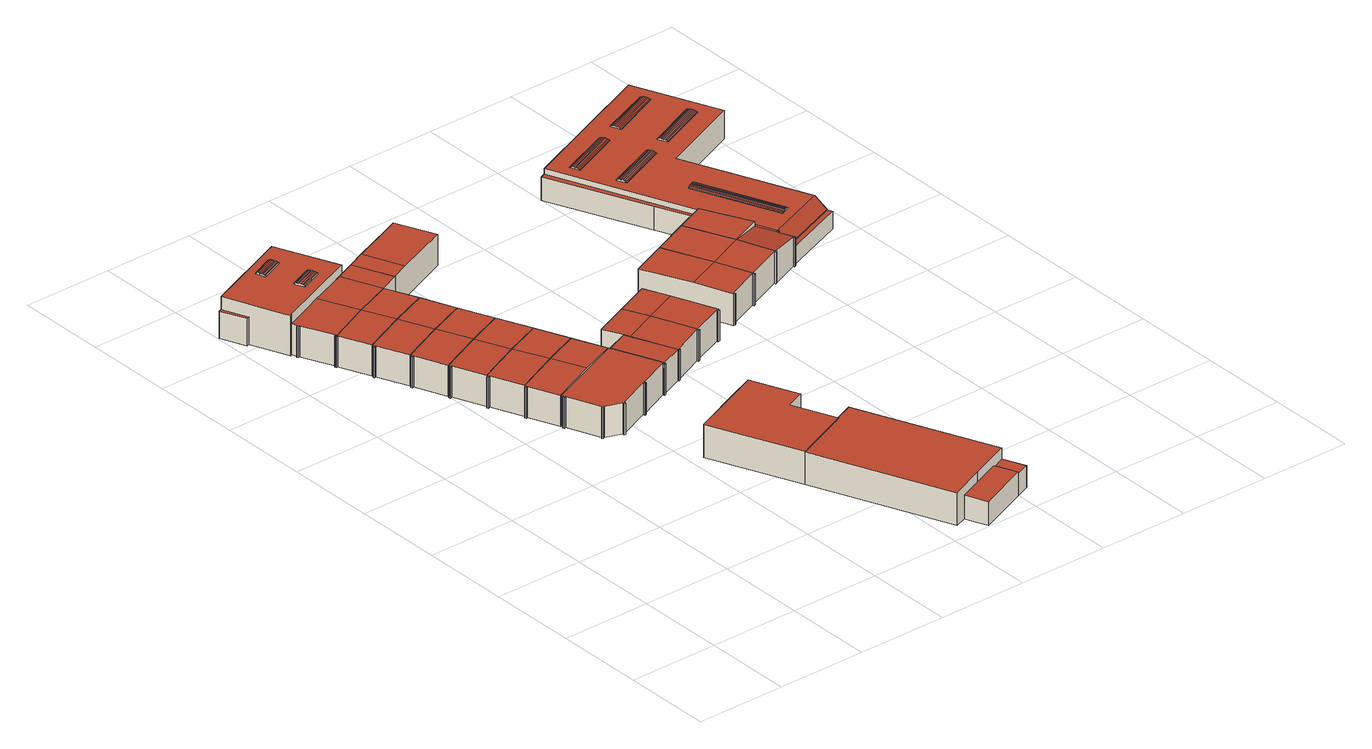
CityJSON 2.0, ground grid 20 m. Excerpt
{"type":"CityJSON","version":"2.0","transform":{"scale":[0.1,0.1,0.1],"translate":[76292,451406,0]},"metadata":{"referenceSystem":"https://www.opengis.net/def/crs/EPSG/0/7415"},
"CityObjects":{
"building1":{"type":"Building","attributes":{"Volume":2925.93,"Dakoppervlakte":321.49,"Muuroppervlakte":706.38,"Vloeroppervlakte":337.28,"hoogte_Z_max_in_m_NAP":9.87,"GEB_DOEL":"kantoorfunctie - overige gebruiksfunctie","dateOfConstruction":"1998-01-01","measuredHeight":9.55},"geometry":[{"type":"Solid","lod":"2","boundaries":[[[[0,1,2,3,4,5,6,7,8,9,10,11,12,13,14,15]],[[16,17,18,19,20,21,22,23]],[[24,25,26,27,28,29],[30,31,32,33],[34,35,36,37,38]],[[39,40,41,42]],[[43,42,41,44]],[[45,43,44,46]],[[46,47,48,45]],[[49,50,51,52]],[[39,50,49,40]],[[51,53,54,52]],[[54,53,55,56]],[[57,58,59,60]],[[61,60,59,62]],[[63,64,61,62]],[[65,64,63,66]],[[67,65,66,68]],[[68,69,70,67]],[[71,72,73,74]],[[58,57,72,71]],[[75,76,77,78,79,80]],[[81,82,83,84]],[[14,13,26,25]],[[13,12,27,26]],[[28,27,12,11,20]],[[53,51,50,39,42,36,35,55]],[[56,55,35,34]],[[41,40,49,52,54,56,34,38,47,46,44]],[[48,47,38,37]],[[43,45,48,37,36,42]],[[74,73,33,32]],[[63,62,59,58,71,74,32,31,69,68,66]],[[70,69,31,30]],[[78,77,76,3,2,1]],[[1,0,79,78]],[[80,5,4,3,76,75]],[[8,7,18,17]],[[7,6,19,18]],[[81,21,16,82]],[[21,20,11,10,9,8,17,16]],[[16,23,83,82]],[[83,23,22,84]],[[81,84,22,21]],[[6,5,80,29,28,20,19]],[[24,29,80,79,0,15,14,25]],[[65,67,70,30,33,73,72,57,60,61,64]]]],"semantics":{"surfaces":[{"type":"GroundSurface"},{"type":"OuterFloorSurface"},{"type":"RoofSurface"},{"type":"WallSurface"}],"values":[[0,1,2,2,2,2,2,2,2,2,2,2,2,2,2,2,2,2,2,2,2,3,3,3,3,3,3,3,3,3,3,3,3,3,3,3,3,3,3,3,3,3,3,3,3]]}}]},
"building2":{"type":"Building","attributes":{"Volume":1042.04,"Dakoppervlakte":148.95,"Muuroppervlakte":384.87,"Vloeroppervlakte":148.93,"hoogte_Z_max_in_m_NAP":7.48,"GEB_DOEL":"industriefunctie","dateOfConstruction":"2004-01-01","measuredHeight":7.08},"geometry":[{"type":"Solid","lod":"2","boundaries":[[[[85,86,87,88,89,90,91,92]],[[93,94,95,96,97,98]],[[96,99,100,97]],[[98,97,87,86]],[[86,85,93,98]],[[94,93,85,92]],[[92,91,95,94]],[[90,89,99,96,95,91]],[[89,88,100,99]],[[87,97,100,88]]]],"semantics":{"surfaces":[{"type":"GroundSurface"},{"type":"RoofSurface"},{"type":"WallSurface"}],"values":[[0,1,1,2,2,2,2,2,2,2]]}}]},
"building3":{"type":"Building","attributes":{"Volume":1116.79,"Dakoppervlakte":160.07,"Muuroppervlakte":391.78,"Vloeroppervlakte":160.05,"hoogte_Z_max_in_m_NAP":7.48,"GEB_DOEL":"industriefunctie","dateOfConstruction":"2004-01-01","measuredHeight":7.06},"geometry":[{"type":"Solid","lod":"2","boundaries":[[[[89,101,102,103,104,105,106,107,91,90]],[[108,109,99,96]],[[108,96,95,110,111,112,113,114]],[[101,89,99,109]],[[99,89,90,91,95,96]],[[91,107,110,95]],[[111,110,107,106]],[[106,105,112,111]],[[113,112,105,104]],[[104,103,114,113]],[[103,102,108,114]],[[102,101,109,108]]]],"semantics":{"surfaces":[{"type":"GroundSurface"},{"type":"RoofSurface"},{"type":"WallSurface"}],"values":[[0,1,1,2,2,2,2,2,2,2,2,2]]}}]},
"building4":{"type":"Building","attributes":{"Volume":1635.72,"Dakoppervlakte":233.24,"Muuroppervlakte":485.24,"Vloeroppervlakte":233.21,"hoogte_Z_max_in_m_NAP":7.48,"GEB_DOEL":"industriefunctie","dateOfConstruction":"2004-01-01","measuredHeight":7.1},"geometry":[{"type":"Solid","lod":"2","boundaries":[[[[115,116,117,118,119,120,121,122,88,87,86,123,124,125]],[[126,127,128,129,98,97,130,131,132,133]],[[97,100,134,130]],[[134,100,135,136]],[[87,97,98,86]],[[118,131,130,119]],[[118,117,132,131]],[[116,115,126,133]],[[115,125,127,126]],[[125,124,128,127]],[[129,128,124,123]],[[98,129,123,86]],[[100,97,87,88]],[[119,130,134,120]],[[120,134,136,121]],[[100,88,122,135]],[[135,122,121,136]],[[133,132,117,116]]]],"semantics":{"surfaces":[{"type":"GroundSurface"},{"type":"RoofSurface"},{"type":"WallSurface"}],"values":[[0,1,1,1,2,2,2,2,2,2,2,2,2,2,2,2,2,2]]}}]},
"building5":{"type":"Building","attributes":{"Volume":1121.32,"Dakoppervlakte":160.24,"Muuroppervlakte":393.01,"Vloeroppervlakte":160.22,"hoogte_Z_max_in_m_NAP":7.48,"GEB_DOEL":"industriefunctie","dateOfConstruction":"2004-01-01","measuredHeight":7.08},"geometry":[{"type":"Solid","lod":"2","boundaries":[[[[103,102,101,137,138,139,140,141,142,143]],[[144,145,146,108,114,147,148,149]],[[150,109,108,146]],[[103,143,147,114]],[[143,142,148,147]],[[142,141,149,148]],[[144,149,141,140]],[[140,139,145,144]],[[138,137,150,146,145,139]],[[137,101,109,150]],[[102,108,109,101]],[[102,103,114,108]]]],"semantics":{"surfaces":[{"type":"GroundSurface"},{"type":"RoofSurface"},{"type":"WallSurface"}],"values":[[0,1,1,2,2,2,2,2,2,2,2,2]]}}]},
"building6":{"type":"Building","attributes":{"Volume":1125.44,"Dakoppervlakte":160.31,"Muuroppervlakte":394.45,"Vloeroppervlakte":160.29,"hoogte_Z_max_in_m_NAP":7.48,"GEB_DOEL":"industriefunctie","dateOfConstruction":"2004-01-01","measuredHeight":7.1},"geometry":[{"type":"Solid","lod":"2","boundaries":[[[[151,152,139,138,137,153,154,155,156,157]],[[158,150,146,159]],[[160,161,159,146,145,162,163,164]],[[139,152,162,145]],[[152,151,163,162]],[[151,157,164,163]],[[160,164,157,156]],[[156,155,161,160]],[[154,153,158,159,161,155]],[[153,137,150,158]],[[138,146,150,137]],[[138,139,145,146]]]],"semantics":{"surfaces":[{"type":"GroundSurface"},{"type":"RoofSurface"},{"type":"WallSurface"}],"values":[[0,1,1,2,2,2,2,2,2,2,2,2]]}}]},
"building7":{"type":"Building","attributes":{"Volume":1121.9,"Dakoppervlakte":160.38,"Muuroppervlakte":393.31,"Vloeroppervlakte":160.36,"hoogte_Z_max_in_m_NAP":7.48,"GEB_DOEL":"industriefunctie","dateOfConstruction":"2004-01-01","measuredHeight":7.08},"geometry":[{"type":"Solid","lod":"2","boundaries":[[[[165,166,155,154,153,167,168,169,170,171]],[[172,173,174,175,176,159,161,177]],[[176,178,158,159]],[[155,166,177,161]],[[166,165,172,177]],[[165,171,173,172]],[[174,173,171,170]],[[170,169,175,174]],[[175,169,168,167,178,176]],[[167,153,158,178]],[[154,159,158,153]],[[154,155,161,159]]]],"semantics":{"surfaces":[{"type":"GroundSurface"},{"type":"RoofSurface"},{"type":"WallSurface"}],"values":[[0,1,1,2,2,2,2,2,2,2,2,2]]}}]},
"building8":{"type":"Building","attributes":{"Volume":1090.86,"Dakoppervlakte":155.57,"Muuroppervlakte":390.88,"Vloeroppervlakte":155.55,"hoogte_Z_max_in_m_NAP":7.48,"GEB_DOEL":"industriefunctie","dateOfConstruction":"2004-01-01","measuredHeight":7.09},"geometry":[{"type":"Solid","lod":"2","boundaries":[[[[179,169,168,167,180,181,182,183,184,185]],[[186,187,188,176,175,189,190,191]],[[192,178,176,188]],[[169,179,189,175]],[[190,189,179,185]],[[190,185,184,191]],[[186,191,184,183]],[[183,182,187,186]],[[187,182,181,180,192,188]],[[180,167,178,192]],[[168,176,178,167]],[[168,169,175,176]]]],"semantics":{"surfaces":[{"type":"GroundSurface"},{"type":"RoofSurface"},{"type":"WallSurface"}],"values":[[0,1,1,2,2,2,2,2,2,2,2,2]]}}]},
"building9":{"type":"Building","attributes":{"Volume":2062.11,"Dakoppervlakte":295.24,"Muuroppervlakte":534.43,"Vloeroppervlakte":295.24,"hoogte_Z_max_in_m_NAP":7.48,"GEB_DOEL":"industriefunctie","dateOfConstruction":"2004-01-01","measuredHeight":7.11},"geometry":[{"type":"Solid","lod":"2","boundaries":[[[[193,194,195,196,197,198,199,200,201,202,203,182,181,180,204,205,206,207,208,209,210,211,212,213,214,215,216,217,218]],[[219,220,221,222,223,224,225,226,227,228,229,230,231,232,233,234,235,236,237,238,192,188,187,239,240,241]],[[242,243,244,245,246]],[[215,214,231,230]],[[231,214,213,232]],[[213,212,233,232]],[[233,212,211,234]],[[234,211,210,235]],[[235,210,209,236]],[[236,209,208,237]],[[192,180,181,182,187,188]],[[187,182,203,239]],[[202,201,241,240]],[[201,200,219,241]],[[219,200,199,220]],[[199,198,221,220]],[[221,198,197,222]],[[222,197,196,223]],[[224,223,196,195]],[[195,194,225,224]],[[226,225,194,193]],[[226,193,218,227]],[[218,217,228,227]],[[217,216,229,228]],[[215,230,229,216]],[[205,245,244,243,207,206]],[[238,246,245,205,204]],[[242,237,208,207,243]],[[204,180,192,238]],[[238,237,242,246]],[[203,202,240,239]]]],"semantics":{"surfaces":[{"type":"GroundSurface"},{"type":"RoofSurface"},{"type":"WallSurface"}],"values":[[0,1,1,2,2,2,2,2,2,2,2,2,2,2,2,2,2,2,2,2,2,2,2,2,2,2,2,2,2,2,2]]}}]},
"building10":{"type":"Building","attributes":{"Volume":7500.2,"Dakoppervlakte":1046.39,"Muuroppervlakte":1193.09,"Vloeroppervlakte":1046.4,"hoogte_Z_max_in_m_NAP":7.64,"GEB_DOEL":"industriefunctie","dateOfConstruction":"1968-01-01","measuredHeight":7.4},"geometry":[{"type":"Solid","lod":"2","boundaries":[[[[247,248,249,250,251,252,253,254,255,256,257,258,259,260,261]],[[262,263,264,265,266,267,268,269]],[[270,271,272,273,274]],[[275,276,277,278]],[[279,280,281,282,283,284,285,286]],[[264,263,278,250,249]],[[249,248,265,264]],[[256,255,269,268]],[[274,254,253,270]],[[270,253,252,276,271]],[[250,278,277,251]],[[276,275,272,271]],[[273,272,275,278,263,262]],[[262,269,255,254,274,273]],[[247,261,283,282]],[[283,261,260,284]],[[285,284,260,259]],[[285,259,258,257,279,286]],[[257,256,268,280,279]],[[281,280,268,267,266]],[[266,265,248,247,282,281]],[[251,277,276,252]]]],"semantics":{"surfaces":[{"type":"GroundSurface"},{"type":"RoofSurface"},{"type":"WallSurface"}],"values":[[0,1,1,1,1,2,2,2,2,2,2,2,2,2,2,2,2,2,2,2,2,2]]}}]},
"building11":{"type":"Building","attributes":{"Volume":1175.39,"Dakoppervlakte":167.96,"Muuroppervlakte":380.15,"Vloeroppervlakte":167.94,"hoogte_Z_max_in_m_NAP":7.47,"GEB_DOEL":"industriefunctie","dateOfConstruction":"2004-01-01","measuredHeight":7.07},"geometry":[{"type":"Solid","lod":"2","boundaries":[[[[287,288,289,290,291,292,122,121]],[[293,294,295,296,297,298]],[[297,296,136,135]],[[121,136,296,287]],[[135,136,121,122]],[[135,122,292,291,298,297]],[[291,290,293,298]],[[294,293,290,289]],[[294,289,288,295]],[[287,296,295,288]]]],"semantics":{"surfaces":[{"type":"GroundSurface"},{"type":"RoofSurface"},{"type":"WallSurface"}],"values":[[0,1,1,2,2,2,2,2,2,2]]}}]},
"building12":{"type":"Building","attributes":{"Volume":980.81,"Dakoppervlakte":139.06,"Muuroppervlakte":359.19,"Vloeroppervlakte":139.03,"hoogte_Z_max_in_m_NAP":7.52,"GEB_DOEL":"industriefunctie","dateOfConstruction":"2004-01-01","measuredHeight":7.14},"geometry":[{"type":"Solid","lod":"2","boundaries":[[[[299,207,206,205,300,301,302,303,304,305,306,307,308]],[[309,310,311,312,313,314,315,316,317,318]],[[317,316,319,320,321]],[[302,301,319,316]],[[321,320,300,205]],[[318,317,321,205,206,207]],[[207,299,309,318]],[[299,308,310,309]],[[310,308,307,311]],[[307,306,312,311]],[[306,305,313,312]],[[314,313,305,304]],[[302,316,315,314,304,303]],[[300,320,319,301]]]],"semantics":{"surfaces":[{"type":"GroundSurface"},{"type":"RoofSurface"},{"type":"WallSurface"}],"values":[[0,1,1,2,2,2,2,2,2,2,2,2,2,2]]}}]},
"building13":{"type":"Building","attributes":{"Volume":24.05,"Dakoppervlakte":9.19,"Muuroppervlakte":34.24,"Vloeroppervlakte":9.19,"hoogte_Z_max_in_m_NAP":3.26,"GEB_DOEL":"onbekend","dateOfConstruction":"2004-01-01","measuredHeight":2.62},"geometry":[{"type":"Solid","lod":"2","boundaries":[[[[322,323,324,325,326,327,328]],[[329,330,331,332,333,334,335]],[[330,325,324,323,332,331]],[[323,322,333,332]],[[333,322,328,327,335,334]],[[330,329,335,327,326,325]]]],"semantics":{"surfaces":[{"type":"GroundSurface"},{"type":"RoofSurface"},{"type":"WallSurface"}],"values":[[0,1,2,2,2,2]]}}]},
"building14":{"type":"Building","attributes":{"Volume":961.45,"Dakoppervlakte":136.31,"Muuroppervlakte":351.8,"Vloeroppervlakte":136.28,"hoogte_Z_max_in_m_NAP":7.52,"GEB_DOEL":"industriefunctie","dateOfConstruction":"2004-01-01","measuredHeight":7.14},"geometry":[{"type":"Solid","lod":"2","boundaries":[[[[302,301,336,337,338,339,340,341,342,303]],[[343,344,345,316,315,346,347,348]],[[349,319,316,345]],[[303,342,346,315]],[[342,341,347,346]],[[348,347,341,340]],[[348,340,339,343]],[[344,343,339,338]],[[349,345,344,338,337,336]],[[301,319,349,336]],[[302,316,319,301]],[[302,303,315,316]]]],"semantics":{"surfaces":[{"type":"GroundSurface"},{"type":"RoofSurface"},{"type":"WallSurface"}],"values":[[0,1,1,2,2,2,2,2,2,2,2,2]]}}]},
"building15":{"type":"Building","attributes":{"Volume":1250.93,"Dakoppervlakte":176.42,"Muuroppervlakte":419.58,"Vloeroppervlakte":176.4,"hoogte_Z_max_in_m_NAP":7.57,"GEB_DOEL":"industriefunctie","dateOfConstruction":"2004-01-01","measuredHeight":7.17},"geometry":[{"type":"Solid","lod":"2","boundaries":[[[[350,351,352,353,354,355,356,357,358,359,360,361,362]],[[363,364,365,366,367,368,369,370,371,372,373]],[[363,373,374,375]],[[352,351,374,373]],[[364,363,375,350,362,361]],[[365,364,361,360]],[[360,359,366,365]],[[367,366,359,358]],[[367,358,357,368]],[[369,368,357,356]],[[356,355,370,369]],[[371,370,355,354]],[[371,354,353,372]],[[352,373,372,353]],[[350,375,374,351]]]],"semantics":{"surfaces":[{"type":"GroundSurface"},{"type":"RoofSurface"},{"type":"WallSurface"}],"values":[[0,1,1,2,2,2,2,2,2,2,2,2,2,2,2]]}}]},
"building16":{"type":"Building","attributes":{"Volume":1315.13,"Dakoppervlakte":185.56,"Muuroppervlakte":420.56,"Vloeroppervlakte":185.53,"hoogte_Z_max_in_m_NAP":7.57,"GEB_DOEL":"industriefunctie","dateOfConstruction":"2004-01-01","measuredHeight":7.17},"geometry":[{"type":"Solid","lod":"2","boundaries":[[[[352,351,376,377,378,379,380,381,353]],[[372,382,383,384,385,386,373]],[[374,373,386,387]],[[377,376,387,386]],[[376,351,374,387]],[[372,373,374,351,352,353]],[[382,372,353,381]],[[381,380,383,382]],[[384,383,380,379]],[[384,379,378,385]],[[377,386,385,378]]]],"semantics":{"surfaces":[{"type":"GroundSurface"},{"type":"RoofSurface"},{"type":"WallSurface"}],"values":[[0,1,1,2,2,2,2,2,2,2,2]]}}]},
"building17":{"type":"Building","attributes":{"Volume":9075.23,"Dakoppervlakte":1436.43,"Muuroppervlakte":1280.6,"Vloeroppervlakte":1414.59,"hoogte_Z_max_in_m_NAP":7.57,"GEB_DOEL":"industriefunctie","dateOfConstruction":"1968-01-01","measuredHeight":7.48},"geometry":[{"type":"Solid","lod":"2","boundaries":[[[[388,389,390,391,392,393,394,395,396,397,398,399,400,401,402,403,404,405]],[[406,407,408,409,410,411,412,413],[414,415,416,417],[418,419,420,421],[422,423,424,425,426],[427,428,429,430],[431,432,433,434]],[[435,436,437,412,411,438]],[[439,440,441,442]],[[443,444,439,442]],[[445,444,443,446]],[[447,445,446,448]],[[448,449,450,447]],[[451,452,453,454]],[[454,453,455,456]],[[456,455,441,440]],[[457,458,459,460]],[[461,462,458,457]],[[463,464,462,461]],[[465,464,463,466]],[[467,465,466,468]],[[469,470,467,468]],[[471,470,469,472]],[[471,472,473,474]],[[475,476,477,478]],[[475,478,479,480]],[[481,480,479,482]],[[483,481,482,484]],[[485,483,484,486]],[[487,488,485,486]],[[489,488,487,490]],[[489,490,491,492]],[[493,494,495,496]],[[494,493,497,498]],[[499,498,497,500]],[[499,500,501,502]],[[503,504,502,501]],[[505,504,503,506]],[[507,508,505,506]],[[508,507,509,510]],[[511,512,513,514]],[[515,514,513,516]],[[516,517,518,515]],[[519,518,517,520]],[[519,520,521,522]],[[523,524,522,521]],[[523,525,526,524]],[[527,528,526,525]],[[529,387,386,530]],[[531,532,533,534,535,386,385,536,537,538]],[[539,540,541,542,543,544,545]],[[546,547,548,549,550,551]],[[552,553,554,535,534,533,555,556,557]],[[403,402,413,412,544]],[[401,406,413,402]],[[401,400,407,406]],[[400,399,546,408,407]],[[456,440,439,423,422,451,454]],[[426,452,451,422]],[[442,441,455,453,452,426,425,449,448,446,443]],[[424,450,449,425]],[[447,450,424,423,439,444,445]],[[460,459,432,431]],[[466,463,461,457,460,431,434,473,472,469,468]],[[433,474,473,434]],[[464,465,467,470,471,474,433,432,459,458,462]],[[418,477,476,419]],[[484,482,479,478,477,418,421,491,490,487,486]],[[492,491,421,420]],[[481,483,485,488,489,492,420,419,476,475,480]],[[496,495,428,427]],[[501,500,497,493,496,427,430,509,507,506,503]],[[509,430,429,510]],[[499,502,504,505,508,510,429,428,495,494,498]],[[523,521,520,517,516,513,512,415,414,527,525]],[[527,414,417,528]],[[515,518,519,522,524,526,528,417,416,511,514]],[[511,416,415,512]],[[396,395,387,529,549]],[[394,386,387,395]],[[393,392,536,385]],[[392,391,537,536]],[[538,537,391,390]],[[538,390,389,531]],[[531,389,540]],[[394,393,385,386]],[[404,543,542,541,540,389,388,405]],[[403,544,543,404]],[[399,398,547,546]],[[398,397,548,547]],[[548,397,396,549]],[[531,540,539,436,435,532]],[[555,533,532]],[[386,535,530]],[[408,546,551,409]],[[437,436,539,545]],[[412,437,545,544]],[[438,556,555,532,435]],[[556,438,411,410,552,557]],[[550,554,553,552,410,409,551]],[[535,554,550,549,529,530]]]],"semantics":{"surfaces":[{"type":"GroundSurface"},{"type":"RoofSurface"},{"type":"WallSurface"}],"values":[[0,1,1,1,1,1,1,1,1,1,1,1,1,1,1,1,1,1,1,1,1,1,1,1,1,1,1,1,1,1,1,1,1,1,1,1,1,1,1,1,1,1,1,1,1,1,1,1,2,2,2,2,2,2,2,2,2,2,2,2,2,2,2,2,2,2,2,2,2,2,2,2,2,2,2,2,2,2,2,2,2,2,2,2,2,2,2,2,2,2,2,2,2,2,2,2]]}}]}
},
"vertices":[
[30,1417,3],[24,1415,3],[1,1469,3],[1,1470,3],[3,1471,3],[7,1472,3],[154,1533,3],[139,1569,3],[185,1588,3],[190,1575,3],[199,1555,3],[200,1552,3],[258,1414,3],[67,1335,3],[64,1334,3],[60,1343,3],[190,1575,38],[185,1588,38],[139,1569,38],[154,1533,38],[200,1552,38],[199,1555,38],[187,1550,38],[178,1570,38],[60,1343,93],[64,1334,93],[67,1335,93],[258,1414,93],[200,1552,93],[7,1472,93],[143,1417,93],[192,1438,93],[201,1417,93],[152,1396,93],[168,1494,93],[119,1473,93],[114,1486,93],[111,1493,93],[159,1514,93],[115,1483,98],[164,1504,98],[163,1506,98],[114,1486,98],[113,1488,98],[162,1509,98],[112,1491,97],[161,1512,97],[159,1514,96],[111,1493,96],[165,1501,98],[116,1480,98],[117,1478,98],[166,1499,98],[118,1475,97],[167,1496,97],[119,1473,96],[168,1494,96],[150,1401,98],[199,1422,98],[197,1425,98],[149,1404,98],[147,1407,99],[196,1427,99],[195,1430,98],[146,1409,98],[145,1412,98],[194,1432,98],[144,1414,97],[193,1435,97],[192,1438,96],[143,1417,96],[200,1419,97],[151,1399,97],[152,1396,96],[201,1417,96],[3,1471,64],[1,1470,64],[1,1469,64],[24,1415,64],[30,1417,64],[7,1472,64],[199,1555,60],[190,1575,60],[178,1570,60],[187,1550,60],
[103,1243,4],[102,1244,4],[199,1286,4],[286,1322,4],[316,1252,4],[230,1216,4],[135,1176,4],[106,1244,4],[103,1243,73],[106,1244,73],[135,1176,73],[230,1216,75],[199,1286,75],[102,1244,73],[316,1252,73],[286,1322,73],
[347,1177,4],[263,1142,4],[167,1101,4],[138,1169,4],[134,1168,4],[133,1171,4],[136,1173,4],[263,1142,75],[347,1177,73],[136,1173,73],[133,1171,73],[134,1168,73],[138,1169,73],[167,1101,73],
[71,1318,4],[69,1321,4],[72,1323,4],[67,1335,4],[161,1374,4],[249,1410,4],[292,1428,4],[329,1340,4],[101,1247,4],[105,1248,4],[74,1319,4],[71,1318,73],[74,1319,73],[105,1248,73],[101,1247,73],[161,1374,75],[67,1335,73],[72,1323,73],[69,1321,73],[249,1410,73],[329,1340,74],[292,1428,74],
[379,1102,4],[296,1067,4],[198,1025,4],[169,1094,4],[166,1093,4],[164,1096,4],[168,1098,4],[169,1094,73],[198,1025,73],[296,1067,75],[168,1098,73],[164,1096,73],[166,1093,73],[379,1102,73],
[196,1021,4],[199,1023,4],[411,1027,4],[328,992,4],[230,950,4],[201,1019,4],[197,1017,4],[411,1027,73],[328,992,75],[201,1019,73],[230,950,73],[199,1023,73],[196,1021,73],[197,1017,73],
[227,946,4],[231,948,4],[442,952,4],[361,918,4],[262,875,4],[233,944,4],[229,942,4],[227,946,73],[229,942,73],[233,944,73],[262,875,73],[361,918,75],[231,948,73],[442,952,73],
[263,873,4],[473,879,4],[393,845,4],[292,803,4],[264,869,4],[261,867,4],[259,871,4],[264,869,73],[292,803,73],[393,845,75],[263,873,73],[259,871,73],[261,867,73],[473,879,73],
[368,701,4],[364,701,4],[364,705,4],[329,719,4],[326,716,4],[323,719,4],[326,722,4],[296,794,4],[292,792,4],[291,796,4],[294,798,4],[475,875,4],[525,896,4],[531,882,4],[571,789,4],[520,768,4],[519,767,4],[520,765,4],[516,763,4],[515,767,4],[444,736,4],[445,733,4],[443,732,4],[441,731,4],[440,735,4],[368,705,4],[296,794,73],[326,722,73],[323,719,73],[326,716,73],[329,719,73],[364,705,73],[364,701,73],[368,701,73],[368,705,74],[440,735,75],[441,731,75],[443,732,75],[445,733,75],[444,736,75],[515,767,74],[516,763,74],[520,765,73],[519,767,73],[520,768,73],[475,875,73],[294,798,73],[291,796,73],[292,792,73],[520,768,74],[571,789,74],[531,882,74],[525,896,74],[475,875,74],
[601,493,2],[641,398,2],[683,415,2],[810,112,2],[830,63,2],[799,50,2],[685,2,2],[665,51,2],[639,40,2],[513,342,2],[429,543,2],[558,597,2],[581,606,2],[599,614,2],[643,510,2],[717,73,76],[810,112,75],[683,415,75],[641,398,75],[642,396,75],[591,374,76],[513,342,75],[639,40,75],[685,2,55],[799,50,55],[778,98,55],[717,73,55],[665,51,55],[778,98,51],[799,50,51],[830,63,51],[810,112,51],[429,543,76],[513,342,76],[642,396,76],[601,493,76],[643,510,76],[599,614,76],[581,606,76],[558,597,76],
[331,1444,4],[427,1484,4],[435,1488,4],[455,1496,4],[492,1409,4],[368,1357,4],[455,1496,73],[435,1488,73],[427,1484,73],[331,1444,75],[368,1357,75],[492,1409,73],
[572,786,4],[506,939,4],[584,972,4],[609,915,4],[649,823,4],[651,820,4],[647,818,4],[645,822,4],[574,791,4],[576,788,4],[572,786,73],[576,788,73],[574,791,73],[645,822,73],[647,818,73],[651,820,73],[649,823,73],[609,915,75],[531,882,75],[571,789,73],[584,972,74],[506,939,74],[525,896,75],
[433,1489,6],[425,1508,6],[426,1508,6],[467,1526,6],[469,1521,6],[475,1507,6],[434,1490,6],[469,1521,33],[467,1526,33],[426,1508,33],[425,1508,33],[433,1489,33],[434,1490,33],[475,1507,33],
[662,1005,4],[686,948,4],[726,855,4],[725,854,4],[726,851,4],[722,850,4],[720,853,4],[725,854,73],[726,855,73],[686,948,75],[720,853,73],[722,850,73],[726,851,73],[662,1005,74],
[703,1065,4],[784,1099,4],[829,989,4],[861,913,4],[863,909,4],[859,907,4],[857,911,4],[786,881,4],[788,877,4],[784,876,4],[782,879,4],[782,878,4],[749,956,4],[749,956,76],[782,878,74],[782,879,74],[784,876,74],[788,877,74],[786,881,74],[857,911,74],[859,907,74],[863,909,74],[861,913,74],[829,989,76],[784,1099,74],[703,1065,74],
[868,1135,4],[914,1025,4],[946,948,4],[947,945,4],[943,943,4],[942,947,4],[942,947,74],[943,943,74],[947,945,74],[946,948,74],[914,1025,76],[868,1135,74],
[1019,978,1],[1017,977,1],[1018,974,1],[1014,973,1],[1013,976,1],[946,948,1],[914,1025,1],[868,1135,1],[934,1162,1],[895,1249,1],[800,1470,1],[812,1475,1],[1133,1609,1],[1213,1420,1],[1029,1343,1],[1144,1068,1],[1159,1033,1],[1039,986,1],[1213,1420,65],[1133,1609,65],[812,1475,65],[942,1163,65],[944,1164,65],[1007,1014,65],[1144,1068,65],[1029,1343,65],[1076,1066,65],[1055,1057,65],[977,1243,65],[998,1252,65],[1130,1539,65],[1017,1491,65],[1008,1513,65],[1121,1560,65],[860,1426,65],[856,1436,65],[851,1447,65],[964,1494,65],[973,1473,65],[1012,1380,65],[899,1333,65],[890,1354,65],[1003,1401,65],[1169,1446,65],[1056,1399,65],[1047,1420,65],[1160,1468,65],[1003,1009,62],[1012,988,41],[1154,1044,41],[1008,1011,62],[856,1436,69],[857,1434,69],[970,1481,69],[969,1484,69],[967,1486,69],[855,1439,69],[853,1442,68],[966,1489,68],[852,1444,67],[965,1492,67],[964,1494,66],[851,1447,66],[860,1426,66],[973,1473,66],[972,1475,68],[859,1428,68],[971,1478,68],[858,1431,68],[1168,1449,67],[1055,1402,67],[1056,1399,66],[1169,1446,66],[1167,1452,68],[1054,1404,68],[1165,1454,69],[1052,1407,69],[1051,1410,69],[1164,1457,69],[1050,1413,69],[1163,1460,69],[1162,1463,68],[1049,1415,68],[1048,1418,67],[1161,1465,67],[1160,1468,66],[1047,1420,66],[1016,1494,67],[1017,1491,66],[1130,1539,66],[1129,1541,67],[1128,1544,68],[1015,1496,68],[1014,1499,69],[1127,1546,69],[1013,1502,69],[1126,1549,69],[1012,1505,69],[1124,1552,69],[1123,1555,68],[1010,1507,68],[1009,1510,67],[1122,1557,67],[1121,1560,66],[1008,1513,66],[1011,1383,67],[898,1335,67],[899,1333,66],[1012,1380,66],[1010,1385,68],[897,1338,68],[896,1341,69],[1009,1388,69],[1007,1391,69],[894,1344,69],[1006,1394,69],[893,1346,69],[892,1349,68],[1005,1396,68],[1004,1399,67],[891,1352,67],[1003,1401,66],[890,1354,66],[977,1243,67],[1055,1057,66],[1058,1058,67],[980,1244,68],[982,1245,69],[1060,1059,68],[1063,1060,69],[985,1247,69],[988,1248,69],[1066,1061,69],[1068,1062,69],[990,1249,69],[1071,1064,68],[993,1250,69],[1074,1065,67],[996,1251,68],[1076,1066,66],[998,1252,67],[934,1162,74],[983,1054,76],[1017,977,65],[1003,1009,65],[1002,1012,66],[983,1053,66],[983,1054,66],[1013,976,65],[1014,973,65],[1018,974,65],[1012,988,40],[1017,977,40],[1019,978,40],[1039,986,40],[1159,1033,40],[1144,1068,40],[1154,1044,40],[812,1475,53],[800,1470,53],[895,1249,53],[934,1162,53],[935,1160,53],[942,1163,53],[944,1164,66],[942,1163,66],[935,1160,66],[1003,1009,66],[1008,1011,66],[1007,1014,66]
]}
